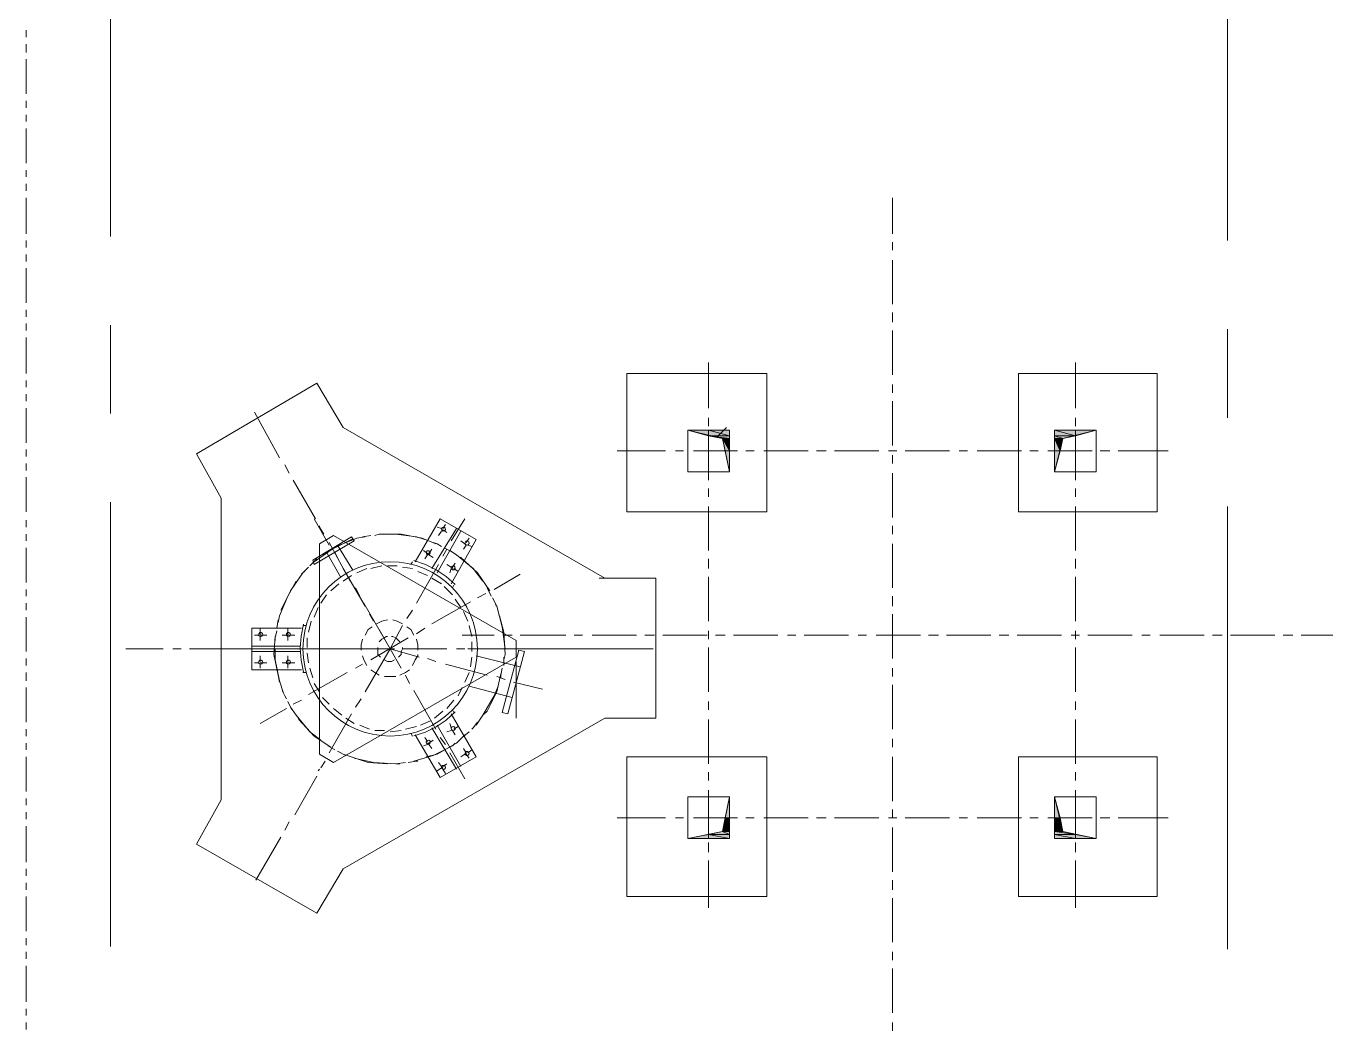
# Model space of a CAD drawing. Header units: millimetres. Extents: x 29 to 95071, y 20 to 67221.
# Drawn here: x 39726 to 44405, y 29764 to 33362 of the extents above; entities that cross this region are included whole.
import ezdxf

# ---------------------------------------------------------------- set-up
doc = ezdxf.new("R2010")
doc.units = ezdxf.units.MM

msp = doc.modelspace()

# ---------------------------------------------------------------- hatches: boundary and pattern name
h = msp.add_hatch(color=7)
h.paths.add_polyline_path([(42095.3, 31915.1), (42169.6, 31915.1), (42169.6, 31895.3)])
h.paths.add_polyline_path([(42169.6, 31915.1), (42169.6, 31895.3), (42244, 31895.3)])
h = msp.add_hatch(color=7)
h.dxf.hatch_style = 2
h.paths.add_polyline_path([(42169.6, 31915.1), (42244, 31915.1), (42244, 31895.3)])
h = msp.add_hatch(color=7)
h.paths.add_polyline_path([(43483.1, 31915.1), (43408.8, 31915.1), (43483.1, 31895.3)])
h.paths.add_polyline_path([(43408.8, 31915.1), (43483.1, 31895.3), (43408.8, 31895.3)])
h = msp.add_hatch(color=7)
h.dxf.hatch_style = 2
h.paths.add_polyline_path([(43483.1, 31915.1), (43557.5, 31915.1), (43483.1, 31895.3)])
h = msp.add_hatch(color=7)
h.paths.add_polyline_path([(42244, 31895.3), (42169.6, 31895.3), (42244, 31885.4)])
h.paths.add_polyline_path([(42169.6, 31895.3), (42244, 31885.4), (42219.2, 31885.4)])
h = msp.add_hatch(color=7)
h.paths.add_polyline_path([(42219.2, 31885.4), (42229.1, 31840.8), (42244, 31840.8)])
h.paths.add_polyline_path([(42229.1, 31840.8), (42244, 31840.8), (42244, 31766.4)])
h = msp.add_hatch(color=7)
h.dxf.hatch_style = 2
h.paths.add_polyline_path([(42219.2, 31885.4), (42244, 31885.4), (42244, 31840.8)])
h = msp.add_hatch(color=7)
h.paths.add_polyline_path([(43483.1, 31895.3), (43408.8, 31895.3), (43438.5, 31885.4)])
h.paths.add_polyline_path([(43408.8, 31895.3), (43438.5, 31885.4), (43408.8, 31885.4)])
h = msp.add_hatch(color=7)
h.paths.add_polyline_path([(43408.8, 31885.4), (43408.8, 31840.8), (43428.6, 31840.8)])
h.paths.add_polyline_path([(43408.8, 31840.8), (43428.6, 31840.8), (43408.8, 31766.4)])
h = msp.add_hatch(color=7)
h.dxf.hatch_style = 2
h.paths.add_polyline_path([(43408.8, 31885.4), (43438.5, 31885.4), (43428.6, 31840.8)])
h = msp.add_hatch(color=7)
h.dxf.hatch_style = 2
h.paths.add_polyline_path([(42244, 30601.6), (42244, 30527.3), (42229.1, 30527.3)])
h = msp.add_hatch(color=7)
h.dxf.hatch_style = 2
h.paths.add_polyline_path([(43408.8, 30601.6), (43428.6, 30527.3), (43408.8, 30527.3)])
h = msp.add_hatch(color=7)
h.paths.add_polyline_path([(42244, 30527.3), (42229.1, 30527.3), (42244, 30477.7)])
h.paths.add_polyline_path([(42229.1, 30527.3), (42244, 30477.7), (42219.2, 30477.7)])
h = msp.add_hatch(color=7)
h.paths.add_polyline_path([(43428.6, 30527.3), (43408.8, 30527.3), (43438.5, 30477.7)])
h.paths.add_polyline_path([(43408.8, 30527.3), (43438.5, 30477.7), (43408.8, 30477.7)])
h = msp.add_hatch(color=7)
h.dxf.hatch_style = 2
h.paths.add_polyline_path([(42169.6, 30467.8), (42169.6, 30452.9), (42095.3, 30452.9)])
h = msp.add_hatch(color=7)
h.paths.add_polyline_path([(42244, 30477.7), (42219.2, 30477.7), (42244, 30467.8)])
h.paths.add_polyline_path([(42219.2, 30477.7), (42244, 30467.8), (42169.6, 30467.8)])
h = msp.add_hatch(color=7)
h.paths.add_polyline_path([(42244, 30467.8), (42169.6, 30467.8), (42244, 30452.9)])
h.paths.add_polyline_path([(42169.6, 30467.8), (42244, 30452.9), (42169.6, 30452.9)])
h = msp.add_hatch(color=7)
h.paths.add_polyline_path([(43438.5, 30477.7), (43408.8, 30477.7), (43483.1, 30467.8)])
h.paths.add_polyline_path([(43408.8, 30477.7), (43483.1, 30467.8), (43408.8, 30467.8)])
h = msp.add_hatch(color=7)
h.paths.add_polyline_path([(43483.1, 30467.8), (43408.8, 30467.8), (43483.1, 30452.9)])
h.paths.add_polyline_path([(43408.8, 30467.8), (43483.1, 30452.9), (43408.8, 30452.9)])
h = msp.add_hatch(color=7)
h.dxf.hatch_style = 2
h.paths.add_polyline_path([(43483.1, 30467.8), (43557.5, 30452.9), (43483.1, 30452.9)])

# ---------------------------------------------------------------- linework, layer by layer
at = {"color": 7, "lineweight": 0}
for points in [[(40028.4, 32609), (40028.4, 34195.1)], [(44028.3, 32594.2), (44028.3, 34185.2)], [(39726, 33322.8), (39726, 33347.5)], [(39726, 33268.2), (39726, 33298)], [(39726, 33119.5), (39726, 33243.5)], [(39726, 33070), (39726, 33094.8)], [(39726, 33020.4), (39726, 33045.2)], [(39726, 32871.7), (39726, 32995.6)], [(39726, 32822.2), (39726, 32846.9)], [(39726, 32772.6), (39726, 32797.4)], [(39726, 32618.9), (39726, 32747.8)], [(42828.8, 32747.8), (42828.8, 32618.9)], [(39726, 32569.4), (39726, 32594.2)], [(42828.8, 32589.2), (42828.8, 32559.5)], [(39726, 32519.8), (39726, 32544.6)], [(42828.8, 32524.8), (42828.8, 32366.2)], [(39726, 32371.1), (39726, 32495)], [(39726, 32321.5), (39726, 32346.3)], [(42828.8, 32336.4), (42828.8, 32301.7)], [(39726, 32272), (39726, 32296.8)], [(40028.4, 31974.6), (40028.4, 32291.8)], [(39726, 32118.3), (39726, 32247.2)], [(42828.8, 32272), (42828.8, 32113.4)], [(44028.3, 31959.7), (44028.3, 32276.9)], [(42169.6, 32158), (42169.6, 31994.4)], [(43483.1, 32158), (43483.1, 31994.4)], [(41877.2, 31721.8), (41877.2, 32118.3), (42278.7, 32118.3)], [(42278.7, 32118.3), (42377.8, 32118.3)], [(42377.8, 32118.3), (42377.8, 31622.7)], [(43379, 32118.3), (43279.9, 32118.3)], [(43279.9, 32118.3), (43279.9, 31622.7)], [(43775.5, 31721.8), (43775.5, 32118.3), (43379, 32118.3)], [(39726, 32068.8), (39726, 32093.5)], [(40861.1, 31925), (40766.9, 32083.6), (40335.7, 31830.8), (40424.9, 31672.2)], [(40861.1, 31925), (40766.9, 32083.6), (40335.7, 31830.8), (40424.9, 31672.2)], [(40335.7, 31830.8), (40766.9, 32083.6), (40861.1, 31925)], [(42828.8, 32078.7), (42828.8, 32048.9)], [(39726, 32019.2), (39726, 32044)], [(42828.8, 32019.2), (42828.8, 31860.6)], [(39726, 31870.5), (39726, 31994.4)], [(40633.1, 31816), (40543.9, 31979.5)], [(42169.6, 31959.7), (42169.6, 31930)], [(43483.1, 31959.7), (43483.1, 31930)], [(41797.9, 31384.8), (40861.1, 31925)], [(42095.3, 31915.1), (42244, 31915.1), (42244, 31766.4), (42219.2, 31885.4), (42095.3, 31915.1), (42095.3, 31766.4), (42244, 31766.4)], [(42234.1, 31925), (42199.4, 31890.3)], [(43557.5, 31915.1), (43408.8, 31915.1), (43408.8, 31766.4), (43438.5, 31885.4), (43557.5, 31915.1), (43557.5, 31766.4), (43408.8, 31766.4)], [(42169.6, 31895.3), (42169.6, 31736.7)], [(43483.1, 31895.3), (43483.1, 31736.7)], [(39726, 31820.9), (39726, 31845.7)], [(42016, 31840.8), (41842.5, 31840.8)], [(42080.4, 31840.8), (42050.7, 31840.8)], [(42273.7, 31840.8), (42115.1, 31840.8)], [(42333.2, 31840.8), (42303.5, 31840.8)], [(42526.5, 31840.8), (42367.9, 31840.8)], [(42590.9, 31840.8), (42556.2, 31840.8)], [(42779.3, 31840.8), (42620.7, 31840.8)], [(42843.7, 31840.8), (42814, 31840.8)], [(42828.8, 31825.9), (42828.8, 31796.2)], [(43032.1, 31840.8), (42873.5, 31840.8)], [(43096.5, 31840.8), (43066.8, 31840.8)], [(43289.8, 31840.8), (43131.2, 31840.8)], [(43349.3, 31840.8), (43319.5, 31840.8)], [(43542.6, 31840.8), (43384, 31840.8)], [(43607, 31840.8), (43572.3, 31840.8)], [(43815.2, 31840.8), (43636.8, 31840.8)], [(39726, 31771.4), (39726, 31796.2)], [(40667.8, 31761.5), (40652.9, 31791.2)], [(39726, 31622.7), (39726, 31746.6)], [(40762, 31597.9), (40682.7, 31736.7)], [(42828.8, 31761.5), (42828.8, 31602.8)], [(41877.2, 31721.8), (41877.2, 31622.7)], [(42169.6, 31706.9), (42169.6, 31677.2)], [(43483.1, 31706.9), (43483.1, 31677.2)], [(43775.5, 31721.8), (43775.5, 31622.7)], [(40028.4, 30066.3), (40028.4, 31657.4)], [(40424.9, 31672.2), (40424.9, 30591.7)], [(42169.6, 31642.5), (42169.6, 31483.9)], [(43483.1, 31642.5), (43483.1, 31483.9)], [(44028.3, 30056.4), (44028.3, 31642.5)], [(39726, 31568.1), (39726, 31592.9)], [(40757, 31597.9), (40811.5, 31503.7)], [(41208.1, 31597.9), (41118.8, 31444.2)], [(41336.9, 31523.5), (41208.1, 31597.9)], [(41247.7, 31518.6), (41297.3, 31597.9)], [(42377.8, 31622.7), (41877.2, 31622.7)], [(43279.9, 31622.7), (43775.5, 31622.7)], [(39726, 31518.6), (39726, 31543.4)], [(40776.8, 31573.1), (40776.8, 31568.1)], [(40791.7, 31543.4), (40776.8, 31568.1)], [(40776.8, 31508.7), (40826.4, 31538.4)], [(40776.8, 31508.7), (40826.4, 31538.4)], [(41480.7, 31161.7), (40826.4, 31538.4)], [(40960.2, 31538.4), (40930.5, 31533.5)], [(41004.8, 31543.4), (40990, 31543.4), (40975.1, 31538.4)], [(41153.5, 31523.5), (41123.8, 31533.5), (41049.4, 31543.4), (40994.9, 31543.4)], [(41193.2, 31508.7), (41143.6, 31528.5), (41069.3, 31543.4), (41039.5, 31543.4)], [(41178.3, 31419.5), (41267.5, 31563.2)], [(41198.1, 31568.1), (41213, 31563.2)], [(41198.1, 31404.6), (41282.4, 31553.3)], [(41203.1, 31538.4), (41213, 31553.3)], [(41213, 31558.2), (41218, 31558.2)], [(41213, 31558.2), (41218, 31558.2), (41232.8, 31548.3)], [(41218, 31563.2), (41227.9, 31578.1)], [(42828.8, 31573.1), (42828.8, 31543.4)], [(39726, 31369.9), (39726, 31493.8)], [(40900.7, 31523.5), (40890.8, 31523.5), (40821.4, 31488.8), (40757, 31444.2)], [(40776.8, 31508.7), (40776.8, 30755.3)], [(40940.4, 31533.5), (40910.7, 31528.5), (40836.3, 31498.8), (40791.7, 31469)], [(40885.9, 31374.8), (40811.5, 31513.6)], [(40841.3, 31503.7), (40895.8, 31414.5)], [(41213, 31498.8), (41198.1, 31508.7), (41183.3, 31513.6)], [(41252.7, 31478.9), (41222.9, 31493.8)], [(41247.7, 31364.9), (41336.9, 31523.5)], [(41297.3, 31508.7), (41282.4, 31518.6)], [(41292.3, 31488.8), (41302.2, 31503.7)], [(41302.2, 31513.6), (41312.1, 31528.5)], [(41322.1, 31498.8), (41307.2, 31503.7)], [(42828.8, 31508.7), (42828.8, 31350.1)], [(40766.9, 31454.1), (40742.1, 31429.4)], [(40801.6, 31478.9), (40851.2, 31389.7)], [(40831.4, 31478.9), (40846.2, 31449.2)], [(41104, 31434.3), (41108.9, 31444.2)], [(41262.8, 31362.9), (41230.3, 31391.6), (41194.4, 31415.6), (41155.7, 31434.7), (41114.6, 31448.4)], [(41148.6, 31483.9), (41163.4, 31474), (41168.4, 31469), (41183.3, 31459.1)], [(41153.5, 31454.1), (41163.4, 31469), (41168.4, 31474), (41178.3, 31488.8)], [(41218, 31464.1), (41232.8, 31488.8)], [(41361.7, 31374.8), (41327, 31419.5), (41267.5, 31469), (41242.7, 31483.9)], [(41386.5, 31340.1), (41341.9, 31404.6), (41282.4, 31459.1), (41277.4, 31459.1)], [(42169.6, 31454.1), (42169.6, 31419.5)], [(43483.1, 31454.1), (43483.1, 31419.5)], [(40722.3, 31409.5), (40717.4, 31404.6), (40672.7, 31340.1), (40638.1, 31270.8)], [(40737.2, 31424.4), (40712.4, 31399.6)], [(40861.1, 31419.5), (40940.4, 31285.6)], [(40945.4, 31419.5), (40910.7, 31404.6)], [(40999.9, 31429.4), (40960.2, 31419.5)], [(41054.4, 31429.4), (41019.7, 31429.4)], [(41108.9, 31419.5), (41074.2, 31424.4)], [(41123.8, 31295.5), (41203.1, 31434.3)], [(41163.4, 31394.7), (41128.7, 31409.5)], [(41247.7, 31424.4), (41232.8, 31434.3)], [(41242.7, 31404.6), (41247.7, 31419.5)], [(41252.7, 31419.5), (41252.7, 31424.4), (41262.6, 31439.3)], [(41252.7, 31419.5), (41252.7, 31424.4)], [(41272.5, 31409.5), (41257.6, 31419.5)], [(41401.4, 31345.1), (41495.5, 31399.6)], [(40692.6, 31374.8), (40662.8, 31320.3), (40633.1, 31250.9), (40628.1, 31226.1)], [(40846.2, 31364.9), (40816.5, 31340.1)], [(40890.8, 31394.7), (40861.1, 31374.8)], [(40920.6, 31320.3), (40905.7, 31350.1)], [(41213, 31364.9), (41178.3, 31384.8)], [(41252.7, 31325.3), (41222.9, 31355)], [(41252.7, 31350.1), (41257.6, 31360)], [(41391.4, 31320.3), (41376.6, 31350.1)], [(41778.1, 31384.8), (41981.3, 31384.8), (41981.3, 30884.1), (41797.9, 30884.1)], [(41778.1, 31384.8), (41981.3, 31384.8), (41981.3, 30884.1), (41797.9, 30884.1)], [(42169.6, 31389.7), (42169.6, 31231.1)], [(43483.1, 31389.7), (43483.1, 31231.1)], [(39726, 31320.3), (39726, 31345.1)], [(40801.6, 31325.3), (40781.8, 31295.5)], [(41282.4, 31280.7), (41262.6, 31310.4)], [(41341.9, 31315.4), (41371.6, 31330.2)], [(41411.3, 31285.6), (41396.4, 31315.4)], [(42828.8, 31320.3), (42828.8, 31285.6)], [(39726, 31270.8), (39726, 31295.5)], [(40771.9, 31280.7), (40757, 31246)], [(41029.6, 31132), (40935.4, 31295.5)], [(40955.3, 31255.9), (40970.1, 31231.1)], [(41089.1, 31241), (41108.9, 31270.8)], [(41178.3, 31221.2), (41317.1, 31300.5)], [(41307.2, 31231.1), (41292.3, 31265.8)], [(41441, 31132), (41431.1, 31211.3), (41411.3, 31285.6), (41406.3, 31290.6)], [(42828.8, 31255.9), (42828.8, 31097.3)], [(39726, 31122.1), (39726, 31246)], [(40628.1, 31236.1), (40623.2, 31206.3)], [(40718.9, 31220), (40710.3, 31177.5), (40707.4, 31134.5), (40710.3, 31091.4), (40718.9, 31048.9)], [(40727.3, 31216.2), (40717.4, 31216.2)], [(40747.1, 31231.1), (40737.2, 31191.5)], [(40965.2, 31211.3), (40950.3, 31201.4), (40940.4, 31181.5)], [(41019.7, 31236.1), (40999.9, 31231.1), (40980.1, 31221.2)], [(41029.6, 31132), (41074.2, 31216.2)], [(41074.2, 31221.2), (41054.4, 31231.1), (41039.5, 31236.1)], [(41113.9, 31181.5), (41104, 31201.4), (41089.1, 31211.3)], [(41322.1, 31176.6), (41312.1, 31216.2)], [(41436.1, 31092.3), (41441, 31112.1), (41436.1, 31191.5), (41421.2, 31250.9)], [(40712.4, 31206.3), (40534, 31206.3)], [(40534, 31206.3), (40534, 31057.6)], [(40558.7, 31181.5), (40543.9, 31181.5)], [(40563.7, 31206.3), (40563.7, 31186.5), (40563.7, 31181.5)], [(40588.5, 31181.5), (40568.7, 31181.5), (40563.7, 31181.5)], [(40563.7, 31176.6), (40563.7, 31161.7)], [(40618.2, 31176.6), (40613.3, 31112.1), (40628.1, 31037.8), (40633.1, 31013)], [(40623.2, 31196.4), (40618.2, 31171.6), (40618.2, 31161.7)], [(40687.6, 31181.5), (40667.8, 31181.5), (40662.8, 31181.5), (40643, 31181.5)], [(40662.8, 31206.3), (40662.8, 31186.5), (40662.8, 31181.5)], [(40662.8, 31176.6), (40662.8, 31161.7)], [(40732.2, 31171.6), (40732.2, 31136.9)], [(40930.5, 31166.7), (40925.5, 31146.8), (40925.5, 31127)], [(40960.2, 31092.3), (41094.1, 31171.6)], [(40990, 31201.4), (41069.3, 31062.6)], [(41019.7, 31176.6), (41014.7, 31176.6), (41009.8, 31171.6), (40999.9, 31166.7), (40994.9, 31161.7), (40990, 31156.8)], [(41064.3, 31156.8), (41059.4, 31161.7), (41054.4, 31166.7), (41049.4, 31171.6), (41039.5, 31176.6), (41034.6, 31176.6)], [(41123.8, 31186.5), (41153.5, 31206.3)], [(41128.7, 31127), (41128.7, 31146.8), (41123.8, 31166.7)], [(41401.4, 31181.5), (41287.4, 31181.5)], [(41465.8, 31181.5), (41436.1, 31181.5)], [(41659.1, 31181.5), (41495.5, 31181.5)], [(41718.6, 31181.5), (41688.8, 31181.5)], [(41911.9, 31181.5), (41753.3, 31181.5)], [(41976.3, 31181.5), (41941.6, 31181.5)], [(42164.7, 31181.5), (42006.1, 31181.5)], [(42169.6, 31196.4), (42169.6, 31166.7)], [(42229.1, 31181.5), (42194.4, 31181.5)], [(42417.5, 31181.5), (42258.8, 31181.5)], [(42481.9, 31181.5), (42452.1, 31181.5)], [(42670.2, 31181.5), (42511.6, 31181.5)], [(42734.7, 31181.5), (42704.9, 31181.5)], [(42928, 31181.5), (42769.4, 31181.5)], [(42992.4, 31181.5), (42957.7, 31181.5)], [(43180.8, 31181.5), (43022.1, 31181.5)], [(43245.2, 31181.5), (43210.5, 31181.5)], [(43433.5, 31181.5), (43274.9, 31181.5)], [(43498, 31181.5), (43468.2, 31181.5)], [(43483.1, 31196.4), (43483.1, 31166.7)], [(43686.3, 31181.5), (43527.7, 31181.5)], [(43750.8, 31181.5), (43721, 31181.5)], [(43944.1, 31181.5), (43785.5, 31181.5)], [(44008.5, 31181.5), (43973.8, 31181.5)], [(44196.8, 31181.5), (44038.2, 31181.5)], [(44261.3, 31181.5), (44226.6, 31181.5)], [(44405, 31181.5), (44291, 31181.5)], [(40082.9, 31132), (40216.7, 31132)], [(40251.4, 31132), (40281.2, 31132)], [(40310.9, 31132), (40474.5, 31132)], [(40623.2, 31132), (40449.7, 31132)], [(40623.2, 31132), (40449.7, 31132)], [(40489.4, 31132), (40583.5, 31132)], [(40504.2, 31132), (40534, 31132)], [(40707.4, 31141.9), (40534, 31141.9)], [(40707.4, 31122.1), (40534, 31122.1)], [(40568.7, 31132), (40727.3, 31132)], [(40618.2, 31132), (40618.2, 31092.3), (40633.1, 31018), (40648, 30973.4)], [(40618.2, 31132), (40648, 31132)], [(40677.7, 31132), (40836.3, 31132)], [(40732.2, 31117.1), (40737.2, 31082.4)], [(40757, 31132), (40791.7, 31132)], [(40821.4, 31132), (40980.1, 31132)], [(40871, 31132), (40900.7, 31132)], [(40935.4, 31132), (41029.6, 31132)], [(41029.6, 31132), (40940.4, 30978.3)], [(40985, 31136.9), (40985, 31132), (40985, 31122.1), (40985, 31112.1), (40990, 31107.2), (40994.9, 31102.2)], [(41009.8, 31132), (41044.5, 31132)], [(41029.6, 31132), (41133.7, 31102.2)], [(41059.4, 31102.2), (41064.3, 31107.2), (41069.3, 31112.1), (41069.3, 31122.1), (41074.2, 31132), (41074.2, 31136.9)], [(41074.2, 31132), (41232.8, 31132)], [(41267.5, 31132), (41297.3, 31132)], [(41307.2, 31132), (41872.2, 31132)], [(41322.1, 31122.1), (41322.1, 31156.8)], [(41327, 31132), (41490.6, 31132)], [(41480.7, 31102.2), (41480.7, 31161.7)], [(41480.7, 31102.2), (41480.7, 31161.7)], [(41520.3, 31132), (41550.1, 31132)], [(41535.2, 31132), (41530.2, 31132)], [(41584.8, 31132), (41743.4, 31132)], [(41773.1, 31132), (41807.8, 31132)], [(41837.5, 31132), (41971.4, 31132)], [(42169.6, 31136.9), (42169.6, 30978.3)], [(43483.1, 31136.9), (43483.1, 30978.3)], [(39726, 31072.5), (39726, 31097.3)], [(40558.7, 31082.4), (40543.9, 31082.4)], [(40563.7, 31087.4), (40563.7, 31107.2)], [(40588.5, 31082.4), (40568.7, 31082.4), (40563.7, 31082.4)], [(40563.7, 31062.6), (40563.7, 31077.5)], [(40687.6, 31082.4), (40667.8, 31082.4), (40662.8, 31082.4), (40643, 31082.4)], [(40662.8, 31087.4), (40662.8, 31107.2)], [(40662.8, 31062.6), (40662.8, 31077.5)], [(40826.4, 30725.5), (41480.7, 31102.2)], [(40826.4, 30725.5), (41480.7, 31102.2)], [(40905.7, 31062.6), (40930.5, 31077.5)], [(40930.5, 31107.2), (40935.4, 31092.3), (40945.4, 31072.5)], [(41009.8, 31092.3), (41019.7, 31087.4), (41029.6, 31087.4), (41034.6, 31087.4), (41044.5, 31092.3)], [(41108.9, 31072.5), (41118.8, 31092.3), (41128.7, 31107.2), (41128.7, 31112.1)], [(41163.4, 31097.3), (41193.2, 31087.4)], [(41227.9, 31077.5), (41376.6, 31037.8)], [(41317.1, 31067.5), (41322.1, 31102.2)], [(41336.9, 31107.2), (41495.5, 31067.5)], [(41436.1, 31072.5), (41436.1, 31102.2)], [(41480.7, 30884.1), (41480.7, 31087.4)], [(41480.7, 30884.1), (41480.7, 31087.4)], [(39726, 31018), (39726, 31047.7)], [(40534, 31057.6), (40712.4, 31057.6)], [(40727.3, 31047.7), (40717.4, 31047.7)], [(40737.2, 30968.4), (40876, 31047.7)], [(40742.1, 31062.6), (40752.1, 31027.9)], [(40960.2, 31057.6), (40975.1, 31047.7), (40990, 31037.8)], [(41009.8, 31032.8), (41029.6, 31032.8), (41044.5, 31032.8), (41049.4, 31032.8)], [(41064.3, 31037.8), (41084.1, 31047.7), (41099, 31057.6)], [(41084.1, 31037.8), (41099, 31008.1)], [(41297.3, 31013), (41312.1, 31047.7)], [(41361.7, 30894.1), (41376.6, 30908.9), (41411.3, 30978.3), (41426.1, 31042.8)], [(41411.3, 31032.8), (41441, 31022.9)], [(41426.1, 31027.9), (41426.1, 31037.8), (41431.1, 31062.6)], [(42828.8, 31062.6), (42828.8, 31032.8)], [(39726, 30869.3), (39726, 30993.2)], [(40643, 30983.3), (40652.9, 30963.5), (40657.9, 30953.5)], [(40757, 31008.1), (40776.8, 30978.3)], [(41113.9, 30983.3), (41193.2, 30844.5)], [(41272.5, 30963.5), (41287.4, 30993.2)], [(41312.1, 30998.1), (41465.8, 30958.5)], [(41336.9, 30859.4), (41361.7, 30894.1), (41401.4, 30963.5), (41416.2, 30998.1)], [(41470.8, 31013), (41574.8, 30988.2)], [(42828.8, 31003.1), (42828.8, 30844.5)], [(40662.8, 30943.6), (40677.7, 30913.9)], [(40682.7, 30933.7), (40712.4, 30948.6)], [(40786.7, 30958.5), (40811.5, 30933.7)], [(40925.5, 30953.5), (40905.7, 30923.8)], [(41232.8, 30918.8), (41257.6, 30948.6)], [(42169.6, 30943.6), (42169.6, 30913.9)], [(43483.1, 30943.6), (43483.1, 30913.9)], [(40563.7, 30864.3), (40657.9, 30918.8)], [(40672.7, 30923.8), (40692.6, 30894.1), (40742.1, 30834.6), (40781.8, 30804.8)], [(40697.5, 30889.1), (40702.5, 30879.2), (40757, 30819.7), (40816.5, 30780.1)], [(40890.8, 30899), (40811.5, 30760.2)], [(40826.4, 30918.8), (40856.1, 30894.1)], [(40861.1, 30343.9), (41797.9, 30884.1)], [(40871, 30884.1), (40900.7, 30864.3)], [(41114.6, 30820.4), (41155.7, 30834.2), (41194.4, 30853.3), (41230.3, 30877.3), (41262.8, 30906)], [(41188.2, 30884.1), (41218, 30908.9)], [(41336.9, 30745.4), (41247.7, 30899)], [(41252.7, 30913.9), (41257.6, 30904)], [(39726, 30819.7), (39726, 30844.5)], [(40920.6, 30859.4), (40955.3, 30844.5)], [(40975.1, 30839.5), (41009.8, 30839.5)], [(41029.6, 30834.6), (41069.3, 30839.5)], [(41084.1, 30844.5), (41123.8, 30854.4)], [(41138.7, 30859.4), (41173.4, 30874.2)], [(41178.3, 30849.5), (41267.5, 30700.8)], [(41198.1, 30859.4), (41282.4, 30710.7)], [(41247.7, 30839.5), (41232.8, 30834.6)], [(41242.7, 30864.3), (41247.7, 30849.5)], [(41252.7, 30839.5), (41262.6, 30824.7)], [(41272.5, 30854.4), (41257.6, 30844.5)], [(41287.4, 30814.8), (41312.1, 30834.6)], [(41322.1, 30844.5), (41327, 30849.5), (41341.9, 30869.3)], [(42169.6, 30879.2), (42169.6, 30720.6)], [(43483.1, 30879.2), (43483.1, 30720.6)], [(39726, 30770.1), (39726, 30794.9)], [(41104, 30829.6), (41108.9, 30819.7)], [(41113.9, 30730.5), (41183.3, 30750.3), (41252.7, 30785), (41262.6, 30794.9)], [(41118.8, 30824.7), (41208.1, 30671)], [(41148.6, 30785), (41163.4, 30790)], [(41153.5, 30814.8), (41163.4, 30799.9)], [(41158.5, 30745.4), (41198.1, 30755.3), (41267.5, 30794.9), (41297.3, 30824.7)], [(41163.4, 30794.9), (41168.4, 30794.9), (41183.3, 30804.8)], [(41163.4, 30794.9), (41168.4, 30794.9)], [(41168.4, 30790), (41178.3, 30775.1)], [(41208.1, 30814.8), (41227.9, 30790)], [(42828.8, 30809.8), (42828.8, 30780.1)], [(39726, 30621.5), (39726, 30745.4)], [(40826.4, 30725.5), (40776.8, 30755.3)], [(40826.4, 30725.5), (40776.8, 30755.3)], [(40806.6, 30785), (40831.4, 30770.1)], [(40841.3, 30765.2), (40871, 30750.3)], [(40861.1, 30755.3), (40876, 30750.3), (40950.3, 30725.5), (41019.7, 30720.6)], [(41208.1, 30671), (41336.9, 30745.4)], [(41242.7, 30760.2), (41297.3, 30666.1)], [(41297.3, 30755.3), (41282.4, 30745.4)], [(41292.3, 30775.1), (41302.2, 30760.2), (41302.2, 30755.3), (41312.1, 30740.4)], [(41302.2, 30760.2), (41302.2, 30755.3)], [(41322.1, 30770.1), (41307.2, 30760.2)], [(41877.2, 30646.2), (41877.2, 30745.4)], [(42377.8, 30745.4), (41877.2, 30745.4)], [(42377.8, 30244.8), (42377.8, 30745.4)], [(42828.8, 30745.4), (42828.8, 30586.8)], [(43279.9, 30244.8), (43279.9, 30745.4)], [(43279.9, 30745.4), (43775.5, 30745.4)], [(43775.5, 30646.2), (43775.5, 30745.4)], [(40771.9, 30695.8), (40776.8, 30700.8)], [(40771.9, 30695.8), (40776.8, 30700.8)], [(40796.7, 30730.5), (40781.8, 30705.7)], [(40900.7, 30740.4), (40970.1, 30725.5), (41049.4, 30720.6), (41064.3, 30720.6)], [(41049.4, 30720.6), (41084.1, 30725.5)], [(41094.1, 30725.5), (41123.8, 30730.5), (41128.7, 30730.5)], [(41198.1, 30695.8), (41213, 30705.7), (41218, 30705.7)], [(41203.1, 30725.5), (41213, 30710.7), (41218, 30705.7)], [(41218, 30710.7), (41232.8, 30720.6)], [(41218, 30700.8), (41227.9, 30685.9)], [(40766.9, 30676), (40687.6, 30537.2)], [(42169.6, 30690.8), (42169.6, 30661.1)], [(43483.1, 30690.8), (43483.1, 30661.1)], [(41877.2, 30646.2), (41877.2, 30244.8), (42278.7, 30244.8)], [(42095.3, 30452.9), (42244, 30452.9), (42244, 30601.6), (42219.2, 30477.7), (42095.3, 30452.9), (42095.3, 30601.6), (42244, 30601.6)], [(42169.6, 30626.4), (42169.6, 30467.8)], [(43775.5, 30646.2), (43775.5, 30244.8), (43379, 30244.8)], [(43557.5, 30452.9), (43408.8, 30452.9), (43408.8, 30601.6), (43438.5, 30477.7), (43557.5, 30452.9), (43557.5, 30601.6), (43408.8, 30601.6)], [(43483.1, 30626.4), (43483.1, 30467.8)], [(39726, 30571.9), (39726, 30596.7)], [(40424.9, 30591.7), (40335.7, 30433.1), (40766.9, 30185.3), (40861.1, 30343.9)], [(40424.9, 30591.7), (40335.7, 30433.1), (40766.9, 30185.3), (40861.1, 30343.9)], [(42828.8, 30557), (42828.8, 30527.3)], [(39726, 30522.3), (39726, 30547.1)], [(40667.8, 30512.4), (40652.9, 30482.7)], [(42016, 30527.3), (41842.5, 30527.3)], [(42080.4, 30527.3), (42050.7, 30527.3)], [(42273.7, 30527.3), (42115.1, 30527.3)], [(42333.2, 30527.3), (42303.5, 30527.3)], [(42526.5, 30527.3), (42367.9, 30527.3)], [(42590.9, 30527.3), (42556.2, 30527.3)], [(42779.3, 30527.3), (42620.7, 30527.3)], [(42843.7, 30527.3), (42814, 30527.3)], [(43032.1, 30527.3), (42873.5, 30527.3)], [(43096.5, 30527.3), (43066.8, 30527.3)], [(43289.8, 30527.3), (43131.2, 30527.3)], [(43349.3, 30527.3), (43319.5, 30527.3)], [(43542.6, 30527.3), (43384, 30527.3)], [(43607, 30527.3), (43572.3, 30527.3)], [(43815.2, 30527.3), (43636.8, 30527.3)], [(39726, 30368.7), (39726, 30497.5)], [(42828.8, 30492.6), (42828.8, 30334)], [(40638.1, 30457.9), (40548.8, 30304.2)], [(42169.6, 30438.1), (42169.6, 30403.4)], [(43483.1, 30438.1), (43483.1, 30403.4)], [(42169.6, 30373.6), (42169.6, 30205.1)], [(43483.1, 30373.6), (43483.1, 30205.1)], [(39726, 30319.1), (39726, 30343.9)], [(39726, 30269.5), (39726, 30294.3)], [(42828.8, 30304.2), (42828.8, 30269.5)], [(39726, 30120.8), (39726, 30244.8)], [(42278.7, 30244.8), (42377.8, 30244.8)], [(42828.8, 30239.8), (42828.8, 30081.2)], [(43379, 30244.8), (43279.9, 30244.8)], [(39726, 30071.3), (39726, 30096.1)], [(39726, 30021.7), (39726, 30046.5)], [(42828.8, 30046.5), (42828.8, 30016.8)], [(39726, 29868.1), (39726, 29996.9)], [(42828.8, 29987), (42828.8, 29828.4)], [(39726, 29818.5), (39726, 29843.3)], [(39726, 29768.9), (39726, 29793.7)], [(42828.8, 29793.7), (42828.8, 29764)]]:
    msp.add_lwpolyline(points, dxfattribs=at)
for points in [[(42095.3, 31915.1), (42169.6, 31915.1), (42169.6, 31895.3)], [(42169.6, 31915.1), (42169.6, 31895.3), (42244, 31895.3)], [(42169.6, 31915.1), (42244, 31915.1), (42244, 31895.3)], [(43483.1, 31915.1), (43408.8, 31915.1), (43483.1, 31895.3)], [(43408.8, 31915.1), (43483.1, 31895.3), (43408.8, 31895.3)], [(43483.1, 31915.1), (43557.5, 31915.1), (43483.1, 31895.3)], [(42244, 31895.3), (42169.6, 31895.3), (42244, 31885.4)], [(42169.6, 31895.3), (42244, 31885.4), (42219.2, 31885.4)], [(42219.2, 31885.4), (42229.1, 31840.8), (42244, 31840.8)], [(42219.2, 31885.4), (42244, 31885.4), (42244, 31840.8)], [(43483.1, 31895.3), (43408.8, 31895.3), (43438.5, 31885.4)], [(43408.8, 31895.3), (43438.5, 31885.4), (43408.8, 31885.4)], [(43408.8, 31885.4), (43408.8, 31840.8), (43428.6, 31840.8)], [(43408.8, 31885.4), (43438.5, 31885.4), (43428.6, 31840.8)], [(42229.1, 31840.8), (42244, 31840.8), (42244, 31766.4)], [(43408.8, 31840.8), (43428.6, 31840.8), (43408.8, 31766.4)], [(41226.9, 31564.4), (41222.4, 31567.9), (41216.7, 31567.2), (41213.3, 31562.6), (41214, 31557), (41218.5, 31553.5), (41224.2, 31554.3), (41227.6, 31558.8)], [(40900.7, 31518.6), (40890.8, 31533.5), (40752.1, 31449.2), (40757, 31434.3)], [(41311.1, 31514.9), (41306.6, 31518.3), (41301, 31517.6), (41297.5, 31513.1), (41298.3, 31507.4), (41302.8, 31504), (41308.4, 31504.7), (41311.9, 31509.2)], [(41172.4, 31480.2), (41167.8, 31483.6), (41162.2, 31482.9), (41158.7, 31478.4), (41159.5, 31472.7), (41164, 31469.3), (41169.6, 31470), (41173.1, 31474.5)], [(41261.6, 31425.6), (41257.1, 31429.1), (41251.4, 31428.4), (41248, 31423.9), (41248.7, 31418.2), (41253.2, 31414.8), (41258.9, 31415.5), (41262.3, 31420)], [(40572.6, 31187.7), (40568.1, 31191.2), (40562.5, 31190.5), (40559, 31185.9), (40559.7, 31180.3), (40564.3, 31176.8), (40569.9, 31177.6), (40573.4, 31182.1)], [(40671.8, 31187.7), (40667.2, 31191.2), (40661.6, 31190.5), (40658.1, 31185.9), (40658.9, 31180.3), (40663.4, 31176.8), (40669, 31177.6), (40672.5, 31182.1)], [(41510.4, 31122.1), (41490.6, 31127), (41431.1, 30904), (41450.9, 30899)], [(40572.6, 31088.6), (40568.1, 31092.1), (40562.5, 31091.3), (40559, 31086.8), (40559.7, 31081.2), (40564.3, 31077.7), (40569.9, 31078.4), (40573.4, 31083)], [(40671.8, 31088.6), (40667.2, 31092.1), (40661.6, 31091.3), (40658.1, 31086.8), (40658.9, 31081.2), (40663.4, 31077.7), (40669, 31078.4), (40672.5, 31083)], [(41261.6, 30850.7), (41257.1, 30854.2), (41251.4, 30853.4), (41248, 30848.9), (41248.7, 30843.3), (41253.2, 30839.8), (41258.9, 30840.5), (41262.3, 30845)], [(41172.4, 30801.1), (41167.8, 30804.6), (41162.2, 30803.8), (41158.7, 30799.3), (41159.5, 30793.7), (41164, 30790.2), (41169.6, 30791), (41173.1, 30795.5)], [(41311.1, 30761.5), (41306.6, 30764.9), (41301, 30764.2), (41297.5, 30759.7), (41298.3, 30754), (41302.8, 30750.6), (41308.4, 30751.3), (41311.9, 30755.8)], [(41226.9, 30711.9), (41222.4, 30715.4), (41216.7, 30714.6), (41213.3, 30710.1), (41214, 30704.5), (41218.5, 30701), (41224.2, 30701.8), (41227.6, 30706.3)], [(42244, 30601.6), (42244, 30527.3), (42229.1, 30527.3)], [(43408.8, 30601.6), (43428.6, 30527.3), (43408.8, 30527.3)], [(42229.1, 30527.3), (42244, 30477.7), (42219.2, 30477.7)], [(42244, 30527.3), (42229.1, 30527.3), (42244, 30477.7)], [(43428.6, 30527.3), (43408.8, 30527.3), (43438.5, 30477.7)], [(43408.8, 30527.3), (43438.5, 30477.7), (43408.8, 30477.7)], [(42169.6, 30467.8), (42169.6, 30452.9), (42095.3, 30452.9)], [(42219.2, 30477.7), (42244, 30467.8), (42169.6, 30467.8)], [(42244, 30467.8), (42169.6, 30467.8), (42244, 30452.9)], [(42169.6, 30467.8), (42244, 30452.9), (42169.6, 30452.9)], [(42244, 30477.7), (42219.2, 30477.7), (42244, 30467.8)], [(43438.5, 30477.7), (43408.8, 30477.7), (43483.1, 30467.8)], [(43408.8, 30477.7), (43483.1, 30467.8), (43408.8, 30467.8)], [(43483.1, 30467.8), (43408.8, 30467.8), (43483.1, 30452.9)], [(43408.8, 30467.8), (43483.1, 30452.9), (43408.8, 30452.9)], [(43483.1, 30467.8), (43557.5, 30452.9), (43483.1, 30452.9)]]:
    msp.add_lwpolyline(points, close=True, dxfattribs=at)
msp.add_circle((41029.6, 31132), 312.3, dxfattribs=at)

doc.saveas('drawing.dxf')
